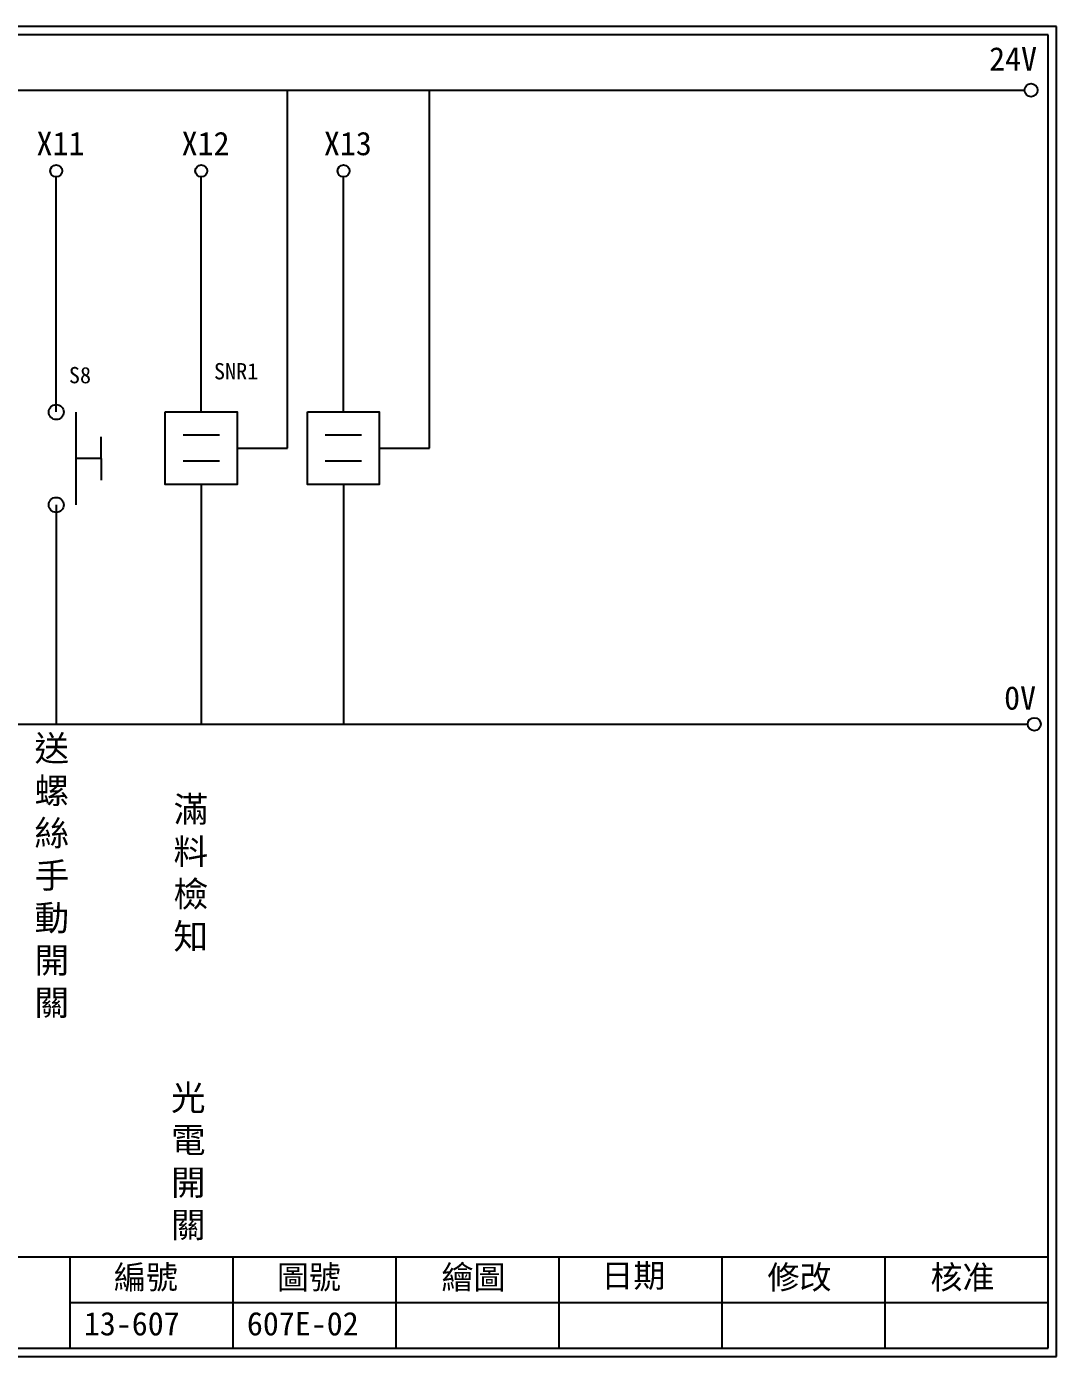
# Model space of a CAD drawing. Extents: x 325 to 612, y 3 to 207.
# Drawn here: x 454.4 to 612.3, y 3 to 207 of the extents above; entities that cross this region are included whole.
import ezdxf

# ---------------------------------------------------------------- set-up
doc = ezdxf.new("R2010")
doc.units = 0
doc.layers.get('0').update_dxf_attribs({"linetype": 'CONTINUOUS'})
doc.layers.add('圖框層', color=7, linetype='CONTINUOUS')
doc.layers.add('標尺寸層', color=3, linetype='CONTINUOUS')
doc.styles.add('CNS', font='romanc.shx', dxfattribs={"bigfont": 'chineset.shx'})
doc.styles.add('STSL', font='KAIU.TTF')

msp = doc.modelspace()

# ---------------------------------------------------------------- linework, layer by layer
for p, q in [((494.41, 142.31), (494.41, 197.22)), ((516.19, 142.31), (516.19, 197.22)), ((458.94, 147.89), (458.94, 183.91)), ((481.19, 147.89), (481.19, 183.91)), ((502.97, 147.89), (502.97, 183.91)), ((465.81, 140.73), (465.81, 144.04)), ((486.7, 142.31), (494.41, 142.31)), ((508.48, 142.31), (516.19, 142.31)), ((465.81, 140.73), (465.81, 137.42)), ((481.19, 136.73), (481.19, 99.96)), ((502.97, 136.73), (502.97, 99.96)), ((458.94, 133.61), (458.94, 99.96))]:
    msp.add_line(p, q)
for points in [[(475.67, 147.89), (486.7, 147.89), (486.7, 136.73), (475.67, 136.73)], [(497.45, 147.89), (508.48, 147.89), (508.48, 136.73), (497.45, 136.73)]]:
    msp.add_lwpolyline(points, close=True)
for centre in [(608.44, 197.22), (608.92, 99.96)]:
    msp.add_circle(centre, 1)
at = {"layer": '圖框層', "color": 7}
for p, q in [((612.32, 206.97), (325.32, 206.97)), ((612.32, 3), (612.32, 206.97)), ((611.07, 205.72), (326.57, 205.72)), ((611.07, 4.25), (611.07, 205.72)), ((326.57, 18.25), (611.07, 18.25)), ((461.07, 4.25), (461.07, 18.25)), ((486.07, 4.25), (486.07, 18.25)), ((511.07, 4.25), (511.07, 18.25)), ((536.07, 4.25), (536.07, 18.25)), ((561.07, 4.25), (561.07, 18.25)), ((586.07, 4.25), (586.07, 18.25)), ((461.07, 11.25), (611.07, 11.25)), ((326.57, 4.25), (611.07, 4.25)), ((325.32, 3), (612.32, 3))]:
    msp.add_line(p, q, dxfattribs=at)
at = {"layer": '標尺寸層', "color": 7}
for p, q in [((329.84, 197.22), (607.44, 197.22)), ((461.94, 147.84), (461.94, 133.61)), ((478.43, 144.34), (483.99, 144.34)), ((500.2, 144.34), (505.77, 144.34)), ((465.81, 140.73), (461.94, 140.73)), ((478.43, 140.37), (483.99, 140.37)), ((500.2, 140.37), (505.77, 140.37)), ((330.05, 99.96), (607.92, 99.96))]:
    msp.add_line(p, q, dxfattribs=at)
for centre, radius in [((458.94, 184.83), 0.92), ((481.19, 184.83), 0.92), ((503, 184.83), 0.92), ((458.94, 147.84), 1.15), ((458.94, 133.61), 1.15)]:
    msp.add_circle(centre, radius, dxfattribs=at)

# ---------------------------------------------------------------- texts
at = {"layer": '圖框層', "color": 4, "style": 'STSL'}
for s, height, p in [('24V', 3.6, (602, 200.22)), ('X11', 3.6, (455.92, 187.24)), ('X12', 3.6, (478.17, 187.24)), ('X13', 3.6, (499.99, 187.24)), ('SNR1', 2.5, (483.13, 152.86)), ('S8', 2.5, (460.88, 152.26)), ('0V', 3.6, (604.3, 102.2)), ('編號', 3.6, (467.78, 13.34)), ('圖號', 3.6, (492.78, 13.34)), ('繪圖', 3.6, (518.01, 13.34)), ('日期', 3.6, (542.54, 13.59)), ('修改', 3.6, (568.01, 13.34)), ('核准', 3.6, (593.01, 13.34)), ('13-607', 3.6, (463.18, 6.22)), ('607E-02', 3.6, (488.18, 6.22))]:
    msp.add_text(s, height=height, dxfattribs=at).set_placement(p)
at = {"layer": '標尺寸層', "color": 7, "char_height": 3.9, "width": 4.9608, "attachment_point": 5, "style": 'CNS'}
for s, insert in [('{\\fDFKai-SB|b0|i0|c136|p65;送螺絲手動開關}', (458.26, 76.55)), ('{\\fDFKai-SB|b0|i0|c136|p65;滿料檢知}', (479.58, 76.97)), ('{\\fDFKai-SB|b0|i0|c136|p65;光電開關}', (479.19, 32.72))]:
    msp.add_mtext(s, dxfattribs=dict(at, insert=insert))

doc.saveas('drawing.dxf')
